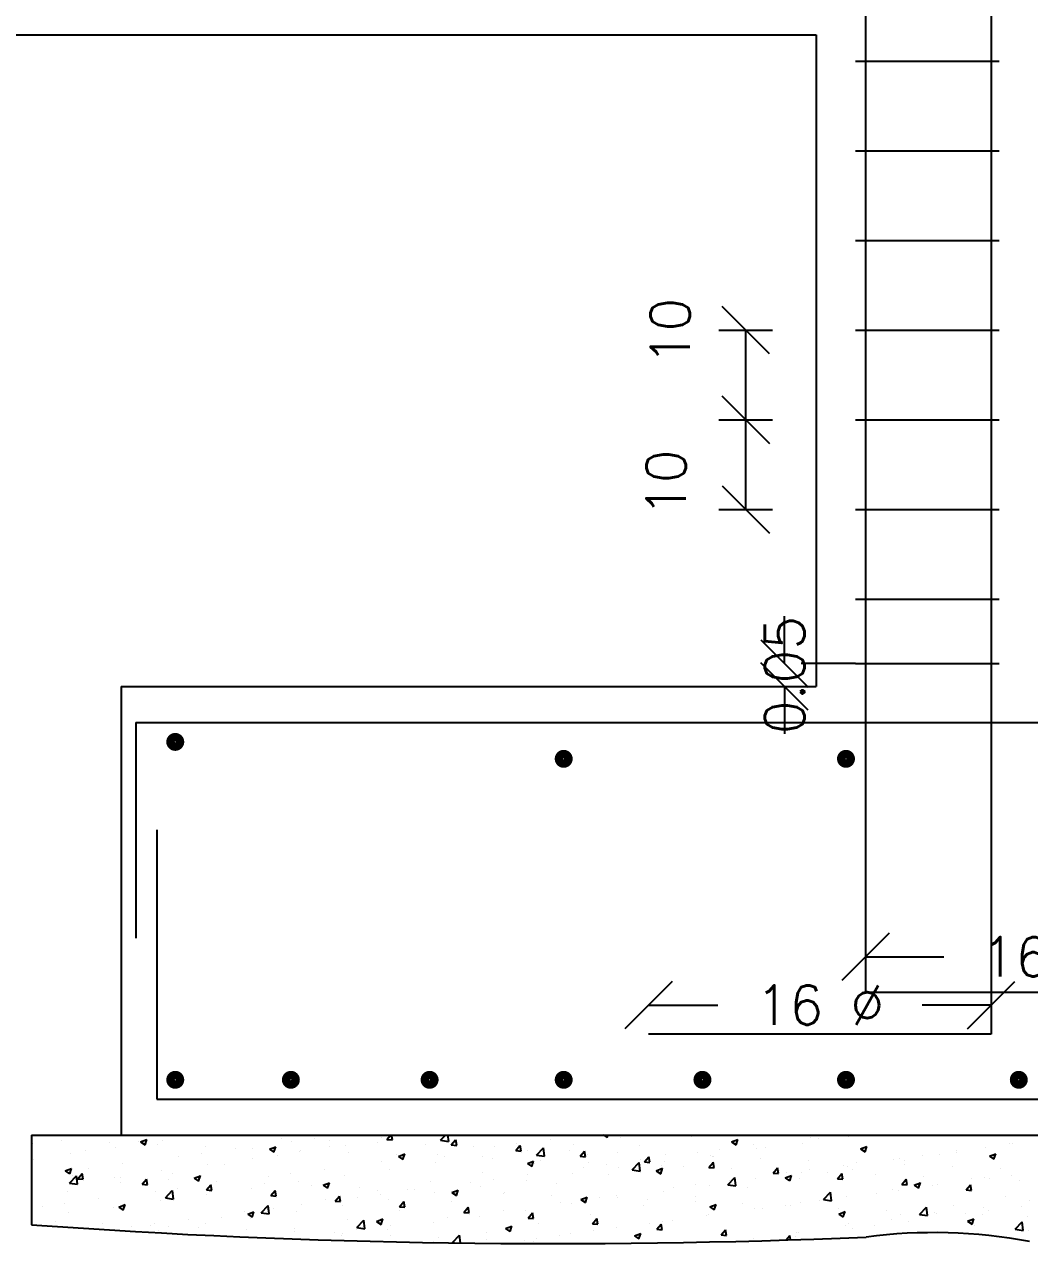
# Model space of a CAD drawing. Extents: x 166525 to 167198, y 178739 to 179747.
# Drawn here: x 167095.347 to 167097.897, y 179508.69 to 179511.783 of the extents above; entities that cross this region are included whole.
import ezdxf

# ---------------------------------------------------------------- set-up
doc = ezdxf.new("R2010")
doc.units = 0
doc.header["$MEASUREMENT"] = 0
doc.layers.get('0').update_dxf_attribs({"linetype": 'CONTINUOUS'})
doc.layers.get('DEFPOINTS').update_dxf_attribs({"linetype": 'CONTINUOUS'})
for name, color, linetype in [('0102', 9, 'CONTINUOUS'), ('DIM', 144, 'CONTINUOUS'), ('H', 31, 'CONTINUOUS'), ('OUT', 6, 'CONTINUOUS'), ('ST', 2, 'CONTINUOUS')]:
    doc.layers.add(name, color=color, linetype=linetype)
doc.styles.add('ROMANS', font='romans.shx')
doc.dimstyles.new('dim100', dxfattribs={"dimtxt": 0.16, "dimasz": 0.12, "dimexe": 0.00018, "dimexo": 0.000625, "dimgap": 0.09, "dimtad": 1, "dimdec": 0, "dimlfac": 100, "dimrnd": 1, "dimzin": 0, "dimdsep": 46, "dimtxsty": 'ROMANS', "dimblk1": 'OBLIQUE', "dimblk2": 'OBLIQUE', "dimsah": 1, "dimcen": 0.09, "dimse1": 1, "dimse2": 1, "dimclrd": 8, "dimclre": 8, "dimclrt": 7, "dimadec": 0, "dimazin": 0, "dimtfac": 1, "dimtdec": 0, "dimtix": 1, "dimtofl": 0, "dimtmove": 2, "dimatfit": 3, "dimldrblk": 'OBLIQUE', "dimfxl": 0.00018, "dimtolj": 1, "dimtzin": 0, "dimarcsym": 0})

# ---------------------------------------------------------------- blocks, each defined once
blk = doc.blocks.new('*X1051')
at = {"color": 0}
for p, q in [((-14242.42, 19135.98), (-14242.42, 19135.98)), ((-14226.44, 19137.64), (-14226.44, 19137.64)), ((-14210.85, 19140.14), (-14210.85, 19140.14)), ((-14199.75, 19136.51), (-14199.75, 19136.51)), ((-14183.64, 19136.73), (-14183.64, 19136.73)), ((-14182.29, 19136.58), (-14178.79, 19137.93)), ((-14182.29, 19136.58), (-14179.81, 19134.91)), ((-14179.79, 19134.92), (-14178.78, 19137.94)), ((-14173.06, 19135.39), (-14173.06, 19135.39)), ((-14170.23, 19137.3), (-14170.23, 19137.3)), ((-14146.37, 19134.26), (-14146.37, 19134.26)), ((-14130.22, 19139.85), (-14130.22, 19139.85)), ((-14110.44, 19132.58), (-14106.94, 19133.92)), ((-14107.94, 19130.91), (-14106.92, 19133.94)), ((-14103.53, 19138.72), (-14103.53, 19138.72)), ((-14097.94, 19137.01), (-14097.94, 19137.01)), ((-14085.42, 19138.66), (-14085.42, 19138.66)), ((-14077.06, 19134.24), (-14077.06, 19134.24)), ((-14076.84, 19137.59), (-14076.84, 19137.59)), ((-14068.27, 19134.64), (-14068.27, 19134.64)), ((-14050.15, 19136.46), (-14050.15, 19136.46)), ((-14047.9, 19139.25), (-14047.9, 19139.25)), ((-14044.96, 19138.06), (-14042.86, 19140.55)), ((-14044.96, 19138.06), (-14041.97, 19137.79)), ((-14043.01, 19137.84), (-14043.01, 19137.84)), ((-14041.96, 19137.81), (-14042.46, 19140.55)), ((-14023.46, 19135.33), (-14023.46, 19135.33)), ((-14015.04, 19137.6), (-14012.2, 19140.55)), ((-14015.04, 19137.6), (-14010.59, 19136.91)), ((-14010.57, 19136.92), (-14011, 19140.55)), ((-14009.1, 19134.92), (-14006.69, 19137.79)), ((-14009.1, 19134.92), (-14006.11, 19134.66)), ((-14006.09, 19134.67), (-14006.67, 19137.8)), ((-13996.77, 19134.21), (-13996.77, 19134.21)), ((-13973.23, 19131.78), (-13970.82, 19134.65)), ((-13972.51, 19135.54), (-13972.51, 19135.54)), ((-13970.23, 19131.53), (-13970.81, 19134.66)), ((-13953.57, 19138.03), (-13953.57, 19138.03)), ((-13940.75, 19135.42), (-13940.75, 19135.42)), ((-13924.5, 19140.55), (-13922.23, 19139.02)), ((-13922.21, 19139.03), (-13921.7, 19140.55)), ((-13915.08, 19138.94), (-13915.08, 19138.94)), ((-13904.17, 19134.44), (-13904.17, 19134.44)), ((-13875.01, 19139.45), (-13875.01, 19139.45)), ((-13852.86, 19136.69), (-13849.36, 19138.04)), ((-13852.86, 19136.69), (-13850.37, 19135.02)), ((-13850.35, 19135.03), (-13849.34, 19138.05)), ((-13840.67, 19134.91), (-13840.67, 19134.91)), ((-13813.54, 19135.96), (-13813.54, 19135.96)), ((-13809.09, 19139.06), (-13809.09, 19139.06)), ((-13804.71, 19138.48), (-13804.71, 19138.48)), ((-13787.57, 19139.71), (-13787.57, 19139.71)), ((-13781, 19132.69), (-13777.5, 19134.03)), ((-13778.5, 19131.02), (-13777.48, 19134.04)), ((-13698.14, 19136), (-13698.14, 19136)), ((-13696.18, 19135.94), (-13696.18, 19135.94)), ((-14221.45, 19130.35), (-14221.45, 19130.35)), ((-14212.8, 19131.72), (-14212.8, 19131.72)), ((-14196.2, 19133.55), (-14196.2, 19133.55)), ((-14160.97, 19128.72), (-14160.97, 19128.72)), ((-14148.45, 19130.36), (-14148.45, 19130.36)), ((-14129.51, 19132.86), (-14129.51, 19132.86)), ((-14119.91, 19127.37), (-14119.91, 19127.37)), ((-14119.68, 19133.13), (-14119.68, 19133.13)), ((-14110.44, 19132.58), (-14107.95, 19130.9)), ((-14106.22, 19129.24), (-14106.22, 19129.24)), ((-14093.94, 19131.12), (-14093.94, 19131.12)), ((-14092.99, 19132), (-14092.99, 19132)), ((-14066.3, 19130.87), (-14066.3, 19130.87)), ((-14039.61, 19129.75), (-14039.61, 19129.75)), ((-14038.58, 19128.58), (-14035.08, 19129.92)), ((-14038.58, 19128.58), (-14036.09, 19126.9)), ((-14036.08, 19126.91), (-14035.06, 19129.93)), ((-14035.54, 19127.24), (-14035.54, 19127.24)), ((-14016.61, 19129.73), (-14016.61, 19129.73)), ((-14012.92, 19128.62), (-14012.92, 19128.62)), ((-13991.98, 19128.47), (-13991.98, 19128.47)), ((-13986.22, 19127.49), (-13986.22, 19127.49)), ((-13985.03, 19133.89), (-13985.03, 19133.89)), ((-13973.23, 19131.78), (-13970.24, 19131.52)), ((-13970.08, 19133.08), (-13970.08, 19133.08)), ((-13966.72, 19131.67), (-13966.72, 19131.67)), ((-13961.67, 19129.32), (-13957.78, 19133.38)), ((-13961.67, 19129.32), (-13957.23, 19128.63)), ((-13957.21, 19128.64), (-13957.76, 19133.39)), ((-13943.39, 19131.95), (-13943.39, 19131.95)), ((-13937.37, 19128.64), (-13934.96, 19131.52)), ((-13937.37, 19128.64), (-13934.38, 19128.38)), ((-13934.37, 19128.39), (-13934.94, 19131.53)), ((-13933.33, 19129.44), (-13933.33, 19129.44)), ((-13916.69, 19130.82), (-13916.69, 19130.82)), ((-13901.51, 19125.51), (-13899.1, 19128.38)), ((-13898.5, 19125.26), (-13899.08, 19128.39)), ((-13890, 19129.7), (-13890, 19129.7)), ((-13872.12, 19130.77), (-13872.12, 19130.77)), ((-13864.47, 19129.24), (-13864.47, 19129.24)), ((-13863.31, 19128.57), (-13863.31, 19128.57)), ((-13863.03, 19128.47), (-13863.03, 19128.47)), ((-13859.6, 19132.41), (-13859.6, 19132.41)), ((-13838.79, 19132.76), (-13838.79, 19132.76)), ((-13836.62, 19127.44), (-13836.62, 19127.44)), ((-13833.87, 19133.48), (-13833.87, 19133.48)), ((-13781, 19132.69), (-13778.51, 19131.01)), ((-13759.21, 19127.64), (-13759.21, 19127.64)), ((-13746.69, 19129.29), (-13746.69, 19129.29)), ((-13737.25, 19129.79), (-13737.25, 19129.79)), ((-13727.76, 19131.78), (-13727.76, 19131.78)), ((-13727.3, 19130.99), (-13727.3, 19130.99)), ((-13711.28, 19133.54), (-13711.28, 19133.54)), ((-13709.14, 19128.68), (-13705.64, 19130.03)), ((-13709.14, 19128.68), (-13706.66, 19127.01)), ((-13706.64, 19127.02), (-13705.63, 19130.04)), ((-14241.96, 19126.72), (-14241.96, 19126.72)), ((-14224.3, 19120.46), (-14220.8, 19121.8)), ((-14224.3, 19120.46), (-14221.82, 19118.78)), ((-14224, 19120.42), (-14224, 19120.42)), ((-14221.8, 19118.79), (-14220.79, 19121.81)), ((-14211.48, 19122.07), (-14211.48, 19122.07)), ((-14192.55, 19124.56), (-14192.55, 19124.56)), ((-14170.84, 19120.65), (-14170.84, 19120.65)), ((-14145.16, 19124.17), (-14145.16, 19124.17)), ((-14135.38, 19124.23), (-14135.38, 19124.23)), ((-14079.64, 19121.44), (-14079.64, 19121.44)), ((-14048.06, 19125.59), (-14048.06, 19125.59)), ((-14043.62, 19121.2), (-14043.62, 19121.2)), ((-14017.65, 19124.95), (-14017.65, 19124.95)), ((-13966.72, 19124.57), (-13963.22, 19125.92)), ((-13966.72, 19124.57), (-13964.24, 19122.89)), ((-13964.22, 19122.9), (-13963.21, 19125.93)), ((-13962.49, 19124.43), (-13962.49, 19124.43)), ((-13959.53, 19126.36), (-13959.53, 19126.36)), ((-13935.15, 19122.47), (-13935.15, 19122.47)), ((-13932.84, 19125.24), (-13932.84, 19125.24)), ((-13922.63, 19124.12), (-13922.63, 19124.12)), ((-13915.69, 19122.29), (-13915.69, 19122.29)), ((-13908.31, 19121.05), (-13904.42, 19125.11)), ((-13908.31, 19121.05), (-13903.86, 19120.36)), ((-13906.15, 19124.11), (-13906.15, 19124.11)), ((-13903.85, 19120.36), (-13904.4, 19125.11)), ((-13903.7, 19126.61), (-13903.7, 19126.61)), ((-13901.51, 19125.51), (-13898.52, 19125.24)), ((-13894.87, 19120.57), (-13891.37, 19121.91)), ((-13894.87, 19120.57), (-13892.38, 19118.89)), ((-13892.37, 19118.9), (-13891.35, 19121.92)), ((-13892.19, 19123.46), (-13892.19, 19123.46)), ((-13890.43, 19125.49), (-13890.43, 19125.49)), ((-13879.46, 19122.98), (-13879.46, 19122.98)), ((-13865.64, 19122.37), (-13863.23, 19125.24)), ((-13865.64, 19122.37), (-13862.66, 19122.11)), ((-13862.64, 19122.12), (-13863.22, 19125.25)), ((-13852.77, 19121.85), (-13852.77, 19121.85)), ((-13829.78, 19119.23), (-13827.37, 19122.1)), ((-13826.78, 19118.98), (-13827.36, 19122.11)), ((-13826.08, 19120.72), (-13826.08, 19120.72)), ((-13809.93, 19126.31), (-13809.93, 19126.31)), ((-13809.72, 19120.99), (-13809.72, 19120.99)), ((-13790.79, 19123.49), (-13790.79, 19123.49)), ((-13788.18, 19123.07), (-13788.18, 19123.07)), ((-13785.62, 19120.98), (-13785.62, 19120.98)), ((-13783.24, 19125.19), (-13783.24, 19125.19)), ((-13762.5, 19126.59), (-13762.5, 19126.59)), ((-13756.55, 19124.06), (-13756.55, 19124.06)), ((-13756.46, 19125.99), (-13756.46, 19125.99)), ((-13729.86, 19122.93), (-13729.86, 19122.93)), ((-13703.16, 19121.8), (-13703.16, 19121.8)), ((-14222.06, 19113.7), (-14222.06, 19113.7)), ((-14221.85, 19113.72), (-14217.96, 19117.78)), ((-14221.85, 19113.72), (-14217.41, 19113.03)), ((-14220.24, 19117.81), (-14220.24, 19117.81)), ((-14217.39, 19113.04), (-14217.94, 19117.79)), ((-14217.34, 19116.13), (-14214.93, 19119.01)), ((-14217.34, 19116.13), (-14214.35, 19115.87)), ((-14214.33, 19115.88), (-14214.91, 19119.02)), ((-14196.8, 19116.9), (-14196.8, 19116.9)), ((-14193.7, 19114.22), (-14193.7, 19114.22)), ((-14193.55, 19116.69), (-14193.55, 19116.69)), ((-14181.47, 19113), (-14179.06, 19115.87)), ((-14178.47, 19112.75), (-14179.05, 19115.88)), ((-14166.86, 19115.56), (-14166.86, 19115.56)), ((-14164.54, 19119.23), (-14164.54, 19119.23)), ((-14152.45, 19116.45), (-14148.95, 19117.8)), ((-14152.45, 19116.45), (-14149.96, 19114.78)), ((-14149.95, 19114.79), (-14148.93, 19117.81)), ((-14140.17, 19114.43), (-14140.17, 19114.43)), ((-14111.09, 19117.29), (-14111.09, 19117.29)), ((-14098.57, 19118.94), (-14098.57, 19118.94)), ((-14094.55, 19114.48), (-14094.55, 19114.48)), ((-14080.59, 19112.45), (-14077.09, 19113.79)), ((-14078.09, 19110.78), (-14077.08, 19113.8)), ((-14068.88, 19118), (-14068.88, 19118)), ((-14020.81, 19114.42), (-14020.81, 19114.42)), ((-13998.18, 19114.17), (-13998.18, 19114.17)), ((-13991.65, 19119.43), (-13991.65, 19119.43)), ((-13985.66, 19115.82), (-13985.66, 19115.82)), ((-13967.33, 19115.02), (-13967.33, 19115.02)), ((-13966.73, 19118.31), (-13966.73, 19118.31)), ((-13941.36, 19118.77), (-13941.36, 19118.77)), ((-13921.35, 19118.46), (-13921.35, 19118.46)), ((-13854.95, 19112.77), (-13851.05, 19116.83)), ((-13853.82, 19115.19), (-13853.82, 19115.19)), ((-13850.49, 19112.09), (-13851.04, 19116.84)), ((-13839.4, 19116.12), (-13839.4, 19116.12)), ((-13829.78, 19119.23), (-13826.79, 19118.97)), ((-13823.01, 19116.56), (-13819.51, 19117.91)), ((-13823.01, 19116.56), (-13820.52, 19114.89)), ((-13822.24, 19119.34), (-13822.24, 19119.34)), ((-13820.51, 19114.9), (-13819.5, 19117.92)), ((-13814.78, 19115.98), (-13814.78, 19115.98)), ((-13814.15, 19119.32), (-13814.15, 19119.32)), ((-13799.39, 19119.6), (-13799.39, 19119.6)), ((-13793.92, 19116.09), (-13791.51, 19118.97)), ((-13793.92, 19116.09), (-13790.93, 19115.83)), ((-13790.91, 19115.84), (-13791.49, 19118.98)), ((-13772.7, 19118.47), (-13772.7, 19118.47)), ((-13758.05, 19112.96), (-13755.64, 19115.83)), ((-13755.05, 19112.7), (-13755.63, 19115.84)), ((-13751.15, 19112.56), (-13747.65, 19113.9)), ((-13748.65, 19110.89), (-13747.64, 19113.91)), ((-13746, 19117.34), (-13746, 19117.34)), ((-13719.31, 19116.21), (-13719.31, 19116.21)), ((-13711.89, 19116.89), (-13711.89, 19116.89)), ((-13709.33, 19116.22), (-13709.33, 19116.22)), ((-13696.82, 19117.87), (-13696.82, 19117.87)), ((-13692.62, 19115.09), (-13692.62, 19115.09)), ((-14222.86, 19109.22), (-14222.86, 19109.22)), ((-14181.47, 19113), (-14178.48, 19112.74)), ((-14174.12, 19109), (-14174.12, 19109)), ((-14168.49, 19105.44), (-14164.6, 19109.5)), ((-14164.03, 19104.76), (-14164.58, 19109.51)), ((-14161.6, 19110.64), (-14161.6, 19110.64)), ((-14145.77, 19107.53), (-14145.77, 19107.53)), ((-14145.61, 19109.86), (-14143.2, 19112.73)), ((-14145.61, 19109.86), (-14142.62, 19109.6)), ((-14142.61, 19109.61), (-14143.18, 19112.74)), ((-14142.67, 19113.14), (-14142.67, 19113.14)), ((-14120.52, 19110.73), (-14120.52, 19110.73)), ((-14113.48, 19113.3), (-14113.48, 19113.3)), ((-14109.75, 19106.72), (-14107.34, 19109.59)), ((-14109.75, 19106.72), (-14106.76, 19106.46)), ((-14106.74, 19106.47), (-14107.32, 19109.61)), ((-14086.79, 19112.17), (-14086.79, 19112.17)), ((-14080.59, 19112.45), (-14078.1, 19110.77)), ((-14060.1, 19111.05), (-14060.1, 19111.05)), ((-14049.97, 19109.42), (-14049.97, 19109.42)), ((-14048.7, 19107.52), (-14048.7, 19107.52)), ((-14033.41, 19109.92), (-14033.41, 19109.92)), ((-14029.76, 19110.01), (-14029.76, 19110.01)), ((-14018.26, 19108.3), (-14018.26, 19108.3)), ((-14008.74, 19108.45), (-14005.23, 19109.79)), ((-14008.74, 19108.45), (-14006.25, 19106.77)), ((-14006.71, 19108.79), (-14006.71, 19108.79)), ((-14006.23, 19106.78), (-14005.22, 19109.8)), ((-13992.59, 19111.82), (-13992.59, 19111.82)), ((-13980.02, 19107.66), (-13980.02, 19107.66)), ((-13979.67, 19108.45), (-13979.67, 19108.45)), ((-13950.51, 19113.45), (-13950.51, 19113.45)), ((-13916.85, 19106.89), (-13916.85, 19106.89)), ((-13891.04, 19108.85), (-13891.04, 19108.85)), ((-13885.27, 19111.05), (-13885.27, 19111.05)), ((-13872.76, 19112.69), (-13872.76, 19112.69)), ((-13865.07, 19112.6), (-13865.07, 19112.6)), ((-13854.95, 19112.77), (-13850.5, 19112.08)), ((-13843.94, 19110.97), (-13843.94, 19110.97)), ((-13801.59, 19104.49), (-13797.69, 19108.55)), ((-13797.12, 19103.81), (-13797.68, 19108.56)), ((-13772.36, 19107.92), (-13772.36, 19107.92)), ((-13763.11, 19109.94), (-13763.11, 19109.94)), ((-13759.85, 19109.57), (-13759.85, 19109.57)), ((-13758.05, 19112.96), (-13755.07, 19112.69)), ((-13751.15, 19112.56), (-13748.67, 19110.88)), ((-13740.91, 19112.06), (-13740.91, 19112.06)), ((-13737.86, 19113.14), (-13737.86, 19113.14)), ((-13722.19, 19109.82), (-13719.78, 19112.69)), ((-13722.19, 19109.82), (-13719.2, 19109.56)), ((-13719.19, 19109.57), (-13719.77, 19112.7)), ((-14237.15, 19100.7), (-14237.15, 19100.7)), ((-14224.64, 19102.35), (-14224.64, 19102.35)), ((-14205.7, 19104.84), (-14205.7, 19104.84)), ((-14197.41, 19100.26), (-14197.41, 19100.26)), ((-14194.46, 19100.33), (-14190.96, 19101.67)), ((-14194.46, 19100.33), (-14191.97, 19098.65)), ((-14191.96, 19098.66), (-14190.94, 19101.68)), ((-14171.44, 19104.01), (-14171.44, 19104.01)), ((-14168.49, 19105.44), (-14164.05, 19104.76)), ((-14115.13, 19097.17), (-14111.24, 19101.23)), ((-14110.67, 19096.49), (-14111.22, 19101.23)), ((-14092.79, 19101.71), (-14092.79, 19101.71)), ((-14079.13, 19104.41), (-14079.13, 19104.41)), ((-14073.88, 19103.58), (-14071.47, 19106.46)), ((-14073.88, 19103.58), (-14070.9, 19103.32)), ((-14070.88, 19103.33), (-14071.46, 19106.47)), ((-14069.48, 19101.35), (-14069.48, 19101.35)), ((-14061.21, 19105.87), (-14061.21, 19105.87)), ((-14044.23, 19104.55), (-14044.23, 19104.55)), ((-14038.02, 19100.45), (-14035.61, 19103.32)), ((-14038.02, 19100.45), (-14035.03, 19100.19)), ((-14035.02, 19100.2), (-14035.6, 19103.33)), ((-14008.83, 19103.44), (-14008.83, 19103.44)), ((-14002.16, 19097.31), (-13999.75, 19100.18)), ((-13999.15, 19097.06), (-13999.73, 19100.19)), ((-13953.33, 19106.54), (-13953.33, 19106.54)), ((-13948.3, 19102.75), (-13948.3, 19102.75)), ((-13941.97, 19102.13), (-13941.97, 19102.13)), ((-13936.88, 19104.44), (-13933.38, 19105.78)), ((-13936.88, 19104.44), (-13934.39, 19102.76)), ((-13935.79, 19104.4), (-13935.79, 19104.4)), ((-13934.38, 19102.77), (-13933.36, 19105.8)), ((-13926.64, 19105.41), (-13926.64, 19105.41)), ((-13916.3, 19105.65), (-13916.3, 19105.65)), ((-13902.25, 19100.96), (-13902.25, 19100.96)), ((-13899.95, 19104.28), (-13899.95, 19104.28)), ((-13873.26, 19103.15), (-13873.26, 19103.15)), ((-13873.1, 19105.97), (-13873.1, 19105.97)), ((-13865.02, 19100.44), (-13861.52, 19101.78)), ((-13865.02, 19100.44), (-13862.54, 19098.76)), ((-13862.52, 19098.77), (-13861.51, 19101.79)), ((-13846.57, 19102.03), (-13846.57, 19102.03)), ((-13822.88, 19101.27), (-13822.88, 19101.27)), ((-13819.88, 19100.9), (-13819.88, 19100.9)), ((-13814.75, 19102.67), (-13814.75, 19102.67)), ((-13803.94, 19103.76), (-13803.94, 19103.76)), ((-13801.59, 19104.49), (-13797.14, 19103.81)), ((-13788.78, 19106.42), (-13788.78, 19106.42)), ((-13748.22, 19096.22), (-13744.33, 19100.28)), ((-13743.76, 19095.54), (-13744.32, 19100.28)), ((-13729.36, 19101.16), (-13729.36, 19101.16)), ((-13712.5, 19100.25), (-13712.5, 19100.25)), ((-13700.2, 19106.17), (-13700.2, 19106.17)), ((-13691.03, 19100.64), (-13691.03, 19100.64)), ((-13686.82, 19103.77), (-13686.82, 19103.77)), ((-14222.67, 19097.06), (-14222.67, 19097.06)), ((-14155.82, 19093.42), (-14155.82, 19093.42)), ((-14137.45, 19094.4), (-14137.45, 19094.4)), ((-14124.24, 19097.57), (-14124.24, 19097.57)), ((-14122.6, 19096.32), (-14119.1, 19097.67)), ((-14122.6, 19096.32), (-14120.12, 19094.65)), ((-14121.12, 19094.08), (-14121.12, 19094.08)), ((-14120.1, 19094.66), (-14119.09, 19097.68)), ((-14115.13, 19097.17), (-14110.68, 19096.48)), ((-14111.73, 19099.22), (-14111.73, 19099.22)), ((-14108.29, 19099.41), (-14108.29, 19099.41)), ((-14095.15, 19097.83), (-14095.15, 19097.83)), ((-14067.15, 19093.43), (-14067.15, 19093.43)), ((-14050.75, 19092.32), (-14047.25, 19093.66)), ((-14048.24, 19090.65), (-14047.23, 19093.67)), ((-14037.99, 19098.44), (-14037.99, 19098.44)), ((-14011.33, 19094.45), (-14011.33, 19094.45)), ((-14002.16, 19097.31), (-13999.17, 19097.05)), ((-13998.82, 19096.1), (-13998.82, 19096.1)), ((-13993.19, 19095.18), (-13993.19, 19095.18)), ((-13979.88, 19098.59), (-13979.88, 19098.59)), ((-13967.94, 19098.38), (-13967.94, 19098.38)), ((-13966.3, 19094.17), (-13963.88, 19097.04)), ((-13966.3, 19094.17), (-13963.31, 19093.91)), ((-13963.29, 19093.92), (-13963.87, 19097.06)), ((-13931.41, 19095.96), (-13931.41, 19095.96)), ((-13930.43, 19091.03), (-13928.02, 19093.91)), ((-13927.43, 19090.78), (-13928.01, 19093.92)), ((-13866.97, 19095.47), (-13866.97, 19095.47)), ((-13865.68, 19095.95), (-13865.68, 19095.95)), ((-13840.01, 19099.47), (-13840.01, 19099.47)), ((-13835.39, 19099.62), (-13835.39, 19099.62)), ((-13793.19, 19099.77), (-13793.19, 19099.77)), ((-13793.17, 19096.43), (-13789.67, 19097.78)), ((-13793.17, 19096.43), (-13790.68, 19094.75)), ((-13790.66, 19094.77), (-13789.65, 19097.79)), ((-13766.49, 19098.64), (-13766.49, 19098.64)), ((-13763.72, 19093.3), (-13763.72, 19093.3)), ((-13758.52, 19096.15), (-13758.52, 19096.15)), ((-13748.22, 19096.22), (-13743.78, 19095.53)), ((-13739.8, 19097.51), (-13739.8, 19097.51)), ((-13738.47, 19096.5), (-13738.47, 19096.5)), ((-13722.49, 19096.5), (-13722.49, 19096.5)), ((-13721.31, 19092.43), (-13717.81, 19093.77)), ((-13718.81, 19090.76), (-13717.79, 19093.78)), ((-13713.11, 19096.39), (-13713.11, 19096.39)), ((-13709.97, 19098.15), (-13709.97, 19098.15)), ((-13688.22, 19095.19), (-13688.22, 19095.19)), ((-14229.98, 19092.26), (-14229.98, 19092.26)), ((-14203.29, 19091.14), (-14203.29, 19091.14)), ((-14187.27, 19089.28), (-14187.27, 19089.28)), ((-14176.6, 19090.01), (-14176.6, 19090.01)), ((-14174.76, 19090.92), (-14174.76, 19090.92)), ((-14172.05, 19087.36), (-14172.05, 19087.36)), ((-14166.61, 19089.4), (-14166.61, 19089.4)), ((-14149.91, 19088.88), (-14149.91, 19088.88)), ((-14146.38, 19090.88), (-14146.38, 19090.88)), ((-14123.22, 19087.75), (-14123.22, 19087.75)), ((-14096.52, 19086.63), (-14096.52, 19086.63)), ((-14096.31, 19088.43), (-14096.31, 19088.43)), ((-14061.85, 19087.8), (-14061.85, 19087.8)), ((-14061.77, 19088.89), (-14057.87, 19092.95)), ((-14061.77, 19088.89), (-14057.32, 19088.2)), ((-14057.31, 19088.21), (-14057.86, 19092.96)), ((-14050.75, 19092.32), (-14048.26, 19090.64)), ((-14044.84, 19087.91), (-14044.84, 19087.91)), ((-14042.91, 19090.29), (-14042.91, 19090.29)), ((-14018.87, 19091.66), (-14018.87, 19091.66)), ((-13978.89, 19088.31), (-13975.39, 19089.66)), ((-13978.89, 19088.31), (-13976.4, 19086.64)), ((-13976.39, 19086.65), (-13975.37, 19089.67)), ((-13960.57, 19090.95), (-13960.57, 19090.95)), ((-13930.43, 19091.03), (-13927.44, 19090.77)), ((-13930, 19087.17), (-13930, 19087.17)), ((-13916.91, 19089), (-13916.91, 19089)), ((-13898.43, 19091.33), (-13898.43, 19091.33)), ((-13894.57, 19087.9), (-13892.16, 19090.77)), ((-13894.57, 19087.9), (-13891.58, 19087.63)), ((-13891.57, 19087.65), (-13892.14, 19090.78)), ((-13891.65, 19092.2), (-13891.65, 19092.2)), ((-13885.91, 19092.97), (-13885.91, 19092.97)), ((-13858.71, 19084.76), (-13856.3, 19087.63)), ((-13855.7, 19084.51), (-13856.28, 19087.64)), ((-13789.39, 19089.78), (-13789.39, 19089.78)), ((-13787.68, 19091.15), (-13787.68, 19091.15)), ((-13785.52, 19088.2), (-13785.52, 19088.2)), ((-13773, 19089.85), (-13773, 19089.85)), ((-13754.06, 19092.34), (-13754.06, 19092.34)), ((-13721.31, 19092.43), (-13718.82, 19090.75)), ((-13717.38, 19090.18), (-13717.38, 19090.18)), ((-13694.86, 19087.94), (-13690.97, 19092)), ((-13694.86, 19087.94), (-13690.42, 19087.25)), ((-13690.4, 19087.26), (-13690.95, 19092.01)), ((-13687.43, 19087.12), (-13687.43, 19087.12)), ((-14074.37, 19086.15), (-14074.37, 19086.15)), ((-14070.09, 19084.71), (-14070.09, 19084.71)), ((-14069.83, 19085.5), (-14069.83, 19085.5)), ((-14043.14, 19084.37), (-14043.14, 19084.37)), ((-14018.89, 19080.94), (-14018.89, 19080.94)), ((-14016.45, 19083.24), (-14016.45, 19083.24)), ((-14008.41, 19080.62), (-14004.51, 19084.68)), ((-14008.41, 19080.62), (-14007.26, 19080.44)), ((-14004, 19080.4), (-14004.5, 19084.68)), ((-13989.76, 19082.11), (-13989.76, 19082.11)), ((-13989.73, 19085.95), (-13989.73, 19085.95)), ((-13968.55, 19081.73), (-13968.55, 19081.73)), ((-13963.07, 19080.99), (-13963.07, 19080.99)), ((-13961.46, 19083.03), (-13961.46, 19083.03)), ((-13948.94, 19084.68), (-13948.94, 19084.68)), ((-13942.58, 19085.48), (-13942.58, 19085.48)), ((-13907.03, 19084.31), (-13903.53, 19085.65)), ((-13907.03, 19084.31), (-13904.55, 19082.63)), ((-13904.53, 19082.64), (-13903.52, 19085.66)), ((-13858.71, 19084.76), (-13855.72, 19084.5)), ((-13840.62, 19082.83), (-13840.62, 19082.83)), ((-13822.47, 19082.07), (-13820.43, 19084.49)), ((-13819.98, 19082.15), (-13820.42, 19084.5)), ((-13817.09, 19084.04), (-13817.09, 19084.04)), ((-13816.84, 19086.14), (-13816.84, 19086.14)), ((-13815.36, 19086.03), (-13815.36, 19086.03))]:
    blk.add_line(p, q, dxfattribs=at)
blk = doc.blocks.new('_OBLIQUE')
at = {"color": 0, "linetype": 'ByBlock'}
blk.add_line((-0.5, -0.5), (0.5, 0.5), dxfattribs=at)
blk = doc.blocks.new('*D1063')
at = {"layer": '0102', "color": 8, "lineweight": -2, "transparency": 16777216}
blk.add_line((167097.1766, 179510.5522), (167097.1766, 179510.7797), dxfattribs=at)
at = {"layer": 'DEFPOINTS', "color": 0, "transparency": 16777216}
for p in [(167097.1766, 179510.7797), (167097.455, 179510.7797), (167097.455, 179510.5522)]:
    blk.add_point(p, dxfattribs=at)
at = {"layer": '0102', "color": 8, "lineweight": -2, "transparency": 16777216, "xscale": 0.12, "yscale": 0.12, "zscale": 0.12}
for p, rotation in [((167097.1766, 179510.7797), 90), ((167097.1766, 179510.5522), 270)]:
    blk.add_blockref('_OBLIQUE', p, dxfattribs=dict(at, rotation=rotation))
at = {"layer": '0102', "color": 7, "transparency": 16777216, "insert": (167096.9747, 179510.6189), "char_height": 0.1, "attachment_point": 5, "rotation": 90, "style": 'ROMANS'}
blk.add_mtext('\\A1;10', dxfattribs=at)
blk = doc.blocks.new('*D1064')
at = {"layer": '0102', "color": 8, "lineweight": -2, "transparency": 16777216}
blk.add_line((167097.1766, 179510.7797), (167097.1766, 179511.0072), dxfattribs=at)
at = {"layer": 'DEFPOINTS', "color": 0, "transparency": 16777216}
for p in [(167097.1766, 179511.0072), (167097.455, 179511.0072), (167097.455, 179510.7797)]:
    blk.add_point(p, dxfattribs=at)
at = {"layer": '0102', "color": 8, "lineweight": -2, "transparency": 16777216, "xscale": 0.12, "yscale": 0.12, "zscale": 0.12}
for p, rotation in [((167097.1766, 179511.0072), 90), ((167097.1766, 179510.7797), 270)]:
    blk.add_blockref('_OBLIQUE', p, dxfattribs=dict(at, rotation=rotation))
at = {"layer": '0102', "color": 7, "transparency": 16777216, "insert": (167096.9853, 179511.0036), "char_height": 0.1, "attachment_point": 5, "rotation": 90, "style": 'ROMANS'}
blk.add_mtext('\\A1;10', dxfattribs=at)
blk = doc.blocks.new('*D1125')
at = {"layer": '0102', "color": 8, "lineweight": -2, "transparency": 16777216}
for p, q in [((167097.2754, 179510.1616), (167097.2754, 179510.2816)), ((167097.2754, 179510.1029), (167097.2754, 179509.9829))]:
    blk.add_line(p, q, dxfattribs=at)
at = {"layer": 'DEFPOINTS', "color": 0, "transparency": 16777216}
for p in [(167097.455, 179510.1616), (167097.2754, 179510.1029), (167097.3556, 179510.1029)]:
    blk.add_point(p, dxfattribs=at)
at = {"layer": '0102', "color": 8, "lineweight": -2, "transparency": 16777216, "xscale": 0.12, "yscale": 0.12, "zscale": 0.12}
for p, rotation in [((167097.2754, 179510.1616), 270), ((167097.2754, 179510.1029), 90)]:
    blk.add_blockref('_OBLIQUE', p, dxfattribs=dict(at, rotation=rotation))
at = {"layer": '0102', "color": 7, "transparency": 16777216, "insert": (167097.2754, 179510.1323), "char_height": 0.1, "attachment_point": 5, "rotation": 90, "style": 'ROMANS'}
blk.add_mtext('\\A1;0.05', dxfattribs=at)
blk = doc.blocks.new('*D1725')
at = {"layer": '0102', "color": 8, "lineweight": -2, "transparency": 16777216}
for p, q in [((167097.4808, 179509.4175), (167097.679, 179509.4175)), ((167098.3953, 179509.4175), (167098.1971, 179509.4175))]:
    blk.add_line(p, q, dxfattribs=at)
at = {"layer": 'DEFPOINTS', "color": 0, "transparency": 16777216}
for p in [(167097.4808, 179509.4175), (167097.4808, 179509.3279), (167098.3953, 179509.3279)]:
    blk.add_point(p, dxfattribs=at)
at = {"layer": '0102', "color": 8, "lineweight": -2, "transparency": 16777216, "xscale": 0.12, "yscale": 0.12, "zscale": 0.12, "rotation": 180}
blk.add_blockref('_OBLIQUE', (167097.4808, 179509.4175), dxfattribs=at)
at = {"layer": '0102', "color": 8, "lineweight": -2, "transparency": 16777216, "xscale": 0.12, "yscale": 0.12, "zscale": 0.12}
blk.add_blockref('_OBLIQUE', (167098.3953, 179509.4175), dxfattribs=at)
at = {"layer": '0102', "color": 7, "transparency": 16777216, "insert": (167097.938, 179509.4175), "char_height": 0.1, "attachment_point": 5, "style": 'ROMANS'}
blk.add_mtext('\\A1;16 %%C', dxfattribs=at)
blk = doc.blocks.new('*D1726')
at = {"layer": '0102', "color": 8, "lineweight": -2, "transparency": 16777216}
for p, q in [((167096.9303, 179509.295), (167097.1057, 179509.295)), ((167097.7993, 179509.295), (167097.6238, 179509.295))]:
    blk.add_line(p, q, dxfattribs=at)
at = {"layer": 'DEFPOINTS', "color": 0, "transparency": 16777216}
for p in [(167097.7993, 179509.295), (167096.9303, 179509.2214), (167097.7993, 179509.2214)]:
    blk.add_point(p, dxfattribs=at)
at = {"layer": '0102', "color": 8, "lineweight": -2, "transparency": 16777216, "xscale": 0.12, "yscale": 0.12, "zscale": 0.12, "rotation": 180}
blk.add_blockref('_OBLIQUE', (167096.9303, 179509.295), dxfattribs=at)
at = {"layer": '0102', "color": 8, "lineweight": -2, "transparency": 16777216, "xscale": 0.12, "yscale": 0.12, "zscale": 0.12}
blk.add_blockref('_OBLIQUE', (167097.7993, 179509.295), dxfattribs=at)
at = {"layer": '0102', "color": 7, "transparency": 16777216, "insert": (167097.3648, 179509.295), "char_height": 0.1, "attachment_point": 5, "style": 'ROMANS'}
blk.add_mtext('\\A1;16 %%C', dxfattribs=at)

msp = doc.modelspace()

# ---------------------------------------------------------------- linework, layer by layer
at = {"layer": 'DIM'}
for p, q in [((167097.10832, 179511.00723), (167097.24482, 179511.00723)), ((167097.10832, 179510.77973), (167097.24482, 179510.77973)), ((167097.10832, 179510.55223), (167097.24482, 179510.55223)), ((167097.45499, 179510.16161), (167097.3177, 179510.16161))]:
    msp.add_line(p, q, dxfattribs=at)
at = {"layer": 'OUT'}
for p, q in [((167093.10052, 179511.75611), (167097.35564, 179511.75611)), ((167097.35564, 179511.75611), (167097.35564, 179510.1029)), ((167095.59251, 179510.1029), (167097.35564, 179510.1029)), ((167095.59251, 179510.1029), (167095.59251, 179508.9654)), ((167095.36501, 179508.9654), (167099.91501, 179508.9654)), ((167095.36501, 179508.9654), (167095.36501, 179508.7379))]:
    msp.add_line(p, q, dxfattribs=at)
for centre, radius, start, end in [((167096.69534, 179527.22545), 18.53535, 265.884201, 272.433012), ((167097.65349, 179507.39504), 1.3229, 79.40849, 97.44004)]:
    msp.add_arc(centre, radius, start, end, dxfattribs=at)
at = {"layer": 'ST'}
for p, q in [((167097.48076, 179515.94635), (167097.48076, 179509.32793)), ((167097.79926, 179515.94635), (167097.79926, 179509.22136)), ((167097.45499, 179511.68973), (167097.81929, 179511.68973)), ((167097.45499, 179511.46223), (167097.81929, 179511.46223)), ((167097.45499, 179511.23473), (167097.81929, 179511.23473)), ((167097.45499, 179511.00723), (167097.81929, 179511.00723)), ((167097.45499, 179510.77973), (167097.81929, 179510.77973)), ((167097.45499, 179510.55223), (167097.81929, 179510.55223)), ((167097.45499, 179510.32473), (167097.81929, 179510.32473)), ((167097.45499, 179510.16161), (167097.81929, 179510.16161)), ((167095.63017, 179510.0119), (167099.64067, 179510.0119)), ((167095.63017, 179510.0119), (167095.63017, 179509.4647)), ((167095.68351, 179509.74005), (167095.68351, 179509.0564)), ((167097.48076, 179509.32793), (167098.39526, 179509.32793)), ((167097.79926, 179509.22136), (167096.93025, 179509.22136)), ((167095.68351, 179509.0564), (167099.59651, 179509.0564))]:
    msp.add_line(p, q, dxfattribs=at)
at = {"layer": 'ST', "const_width": 0.02161}
for points in [[(167095.71804, 179509.96275, 1), (167095.74193, 179509.96275, 1)], [(167096.70318, 179509.91981, 1), (167096.72707, 179509.91981, 1)], [(167097.41901, 179509.91981, 1), (167097.4429, 179509.91981, 1)], [(167095.71804, 179509.1056, 1), (167095.74193, 179509.1056, 1)], [(167096.01124, 179509.1056, 1), (167096.03513, 179509.1056, 1)], [(167096.36307, 179509.1056, 1), (167096.38696, 179509.1056, 1)], [(167096.70318, 179509.1056, 1), (167096.72707, 179509.1056, 1)], [(167097.05501, 179509.1056, 1), (167097.0789, 179509.1056, 1)], [(167097.41901, 179509.1056, 1), (167097.4429, 179509.1056, 1)], [(167097.85727, 179509.1056, 1), (167097.88116, 179509.1056, 1)]]:
    msp.add_lwpolyline(points, format="xyb", close=True, dxfattribs=at)

# ---------------------------------------------------------------- block references
at = {"layer": 'H', "xscale": 0.004550000000131144, "yscale": 0.004550000000131144, "zscale": 0.004550000000131144}
msp.add_blockref('*X1051', (167160.1715, 179421.87642), dxfattribs=at)

# ---------------------------------------------------------------- dimensions: what is measured, and where the dimension line sits
at = {"layer": '0102'}
for base, p1, p2, picture, middle in [((167097.17657, 179511.00723), (167097.45499, 179510.77973), (167097.45499, 179511.00723), '*D1064', (167096.9853, 179511.00361)), ((167097.17657, 179510.77973), (167097.45499, 179510.55223), (167097.45499, 179510.77973), '*D1063', (167096.97471, 179510.61886))]:
    dim = msp.add_linear_dim(base=base, p1=p1, p2=p2, angle=90, text='10', dimstyle='dim100', override={"dimtxt": 0.1, "dimtad": 0}, dxfattribs=at)
    dim.commit()
    dim.dimension.update_dxf_attribs({"geometry": picture, "text_midpoint": middle, "dimtype": 160})
dim = msp.add_linear_dim(base=(167097.27543, 179510.1029), p1=(167097.45499, 179510.16161), p2=(167097.35564, 179510.1029), angle=90, text='0.05', dimstyle='dim100', override={"dimtxt": 0.1, "dimtad": 0}, dxfattribs=at)
dim.commit()
dim.dimension.update_dxf_attribs({"geometry": '*D1125', "text_midpoint": (167097.27543, 179510.13225)})
for base, p1, p2, picture, middle in [((167097.48076, 179509.41747), (167098.39526, 179509.32793), (167097.48076, 179509.32793), '*D1725', (167097.93801, 179509.41747)), ((167097.79926, 179509.29503), (167096.93025, 179509.22136), (167097.79926, 179509.22136), '*D1726', (167097.36476, 179509.29503))]:
    dim = msp.add_linear_dim(base=base, p1=p1, p2=p2, text='16 %%C', dimstyle='dim100', override={"dimtxt": 0.1, "dimtad": 0}, dxfattribs=at)
    dim.commit()
    dim.dimension.update_dxf_attribs({"geometry": picture, "text_midpoint": middle})

doc.saveas('drawing.dxf')
